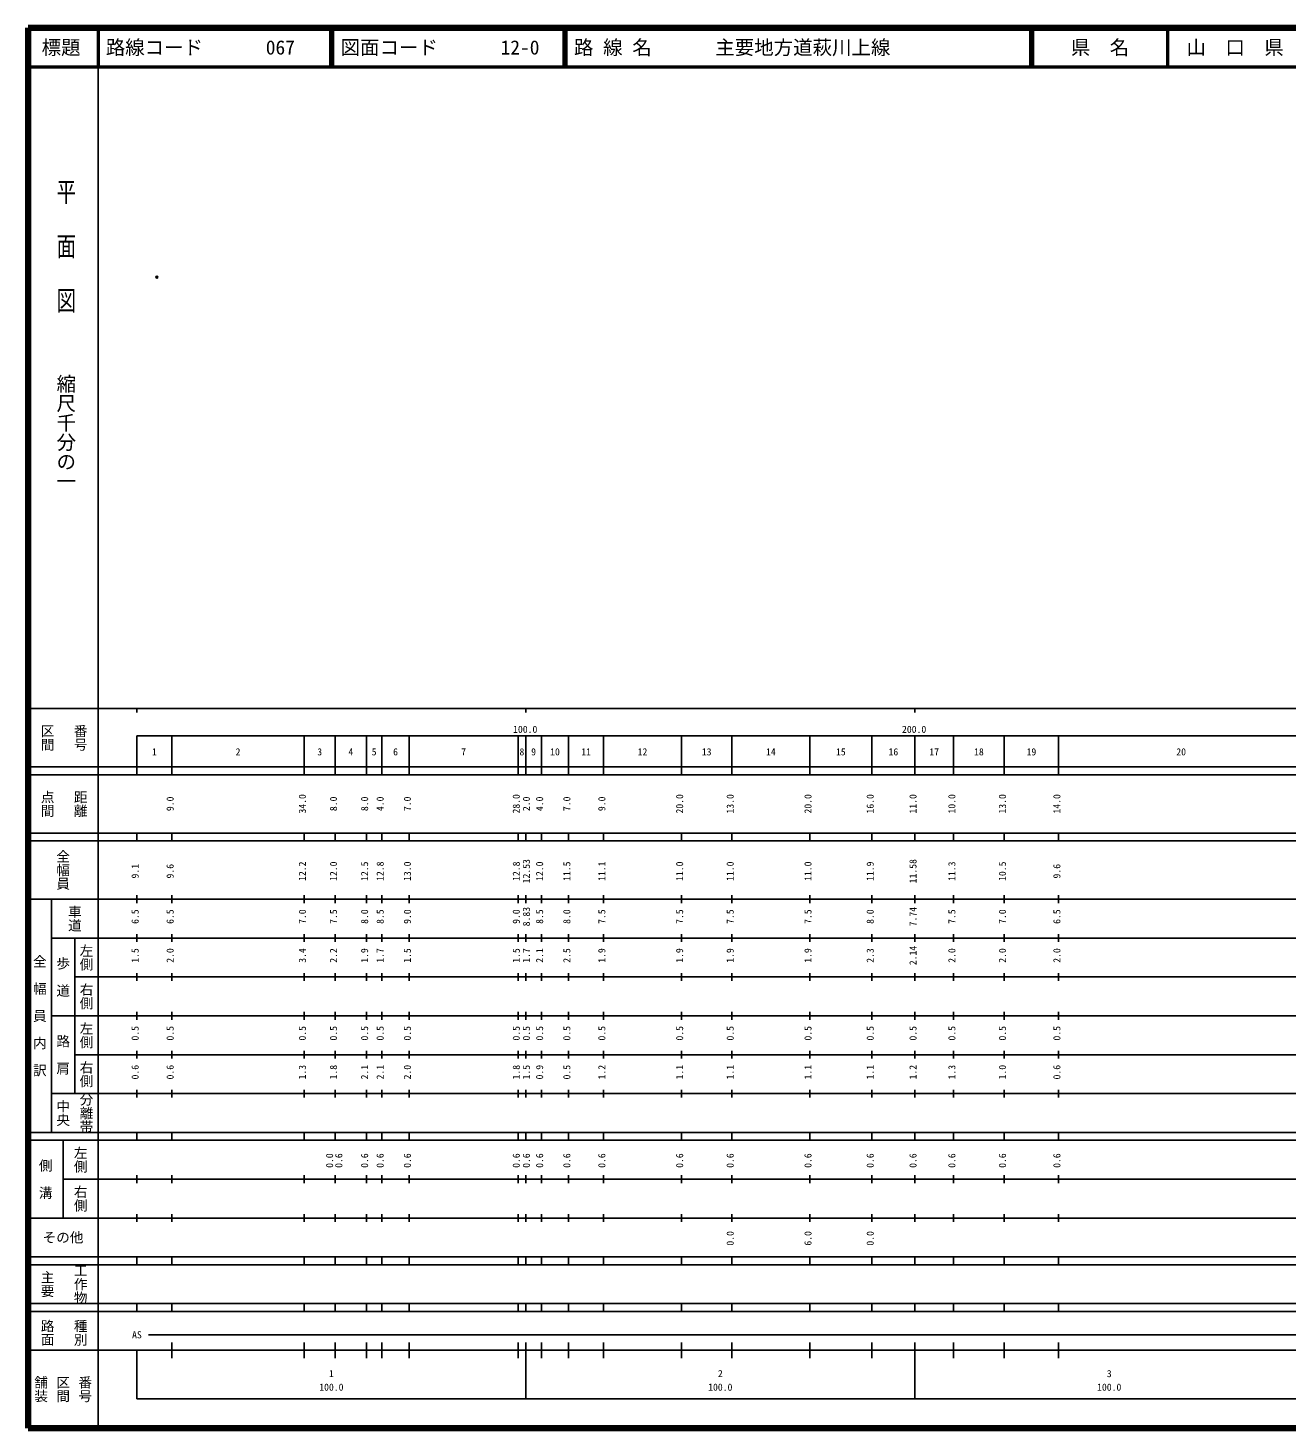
# Model space of a CAD drawing. Units: millimetres on the paper. Extents: x 40 to 680, y 20 to 380.
# Drawn here: x 40 to 363.7, y 20 to 380 of the extents above; entities that cross this region are included whole.
import ezdxf
from ezdxf.enums import TextEntityAlignment as Align

# ---------------------------------------------------------------- set-up
doc = ezdxf.new("R2010")
doc.units = ezdxf.units.MM
doc.header["$PDMODE"] = 32
doc.header["$PDSIZE"] = 0.5
doc.layers.add('M-OTRS', color=6, linetype='Continuous')
doc.layers.add('M-TTL-TXT', color=7, linetype='Continuous')
for name, color, linetype, lineweight in [('M-TTL', 2, 'Continuous', 140), ('M-TTL-BAND', 7, 'Continuous', 25), ('M-TTL-LINE', 7, 'Continuous', 50)]:
    doc.layers.add(name, color=color, linetype=linetype, lineweight=lineweight)
doc.styles.add('@ＭＳ ゴシック', font='')
doc.styles.add('ＭＳ ゴシック', font='')
doc.styles.get('@ＭＳ ゴシック').set_extended_font_data('@MS Gothic')
doc.styles.get('ＭＳ ゴシック').set_extended_font_data('MS Gothic')

msp = doc.modelspace()

# ---------------------------------------------------------------- linework, layer by layer
at = {"layer": 'M-OTRS'}
msp.add_point((73.156, 315.935), dxfattribs=at)
at = {"layer": 'M-TTL'}
for p, q in [((40, 380), (40, 20)), ((680, 380), (40, 380)), ((40, 20), (680, 20))]:
    msp.add_line(p, q, dxfattribs=at)
at = {"layer": 'M-TTL-BAND'}
for p, q in [((58, 370), (58, 20)), ((40, 205), (579, 205)), ((68, 205), (68, 204)), ((168, 205), (168, 204)), ((268, 205), (268, 204)), ((68, 198), (579, 198)), ((68, 198), (68, 188)), ((77, 188), (77, 198)), ((111, 188), (111, 198)), ((119, 188), (119, 198)), ((127, 188), (127, 198)), ((131, 188), (131, 198)), ((138, 188), (138, 198)), ((166, 188), (166, 198)), ((168, 188), (168, 198)), ((172, 188), (172, 198)), ((179, 188), (179, 198)), ((188, 188), (188, 198)), ((208, 188), (208, 198)), ((221, 188), (221, 198)), ((241, 188), (241, 198)), ((257, 188), (257, 198)), ((268, 188), (268, 198)), ((278, 188), (278, 198)), ((291, 188), (291, 198)), ((305, 188), (305, 198)), ((40, 190), (579, 190)), ((40, 188), (579, 188)), ((40, 173), (579, 173)), ((68, 171), (68, 173)), ((77, 171), (77, 173)), ((111, 171), (111, 173)), ((119, 171), (119, 173)), ((127, 171), (127, 173)), ((131, 171), (131, 173)), ((138, 171), (138, 173)), ((166, 171), (166, 173)), ((168, 171), (168, 173)), ((172, 171), (172, 173)), ((179, 171), (179, 173)), ((188, 171), (188, 173)), ((208, 171), (208, 173)), ((221, 171), (221, 173)), ((241, 171), (241, 173)), ((257, 171), (257, 173)), ((268, 171), (268, 173)), ((278, 171), (278, 173)), ((291, 171), (291, 173)), ((305, 171), (305, 173)), ((40, 171), (579, 171)), ((40, 156), (579, 156)), ((46, 96), (46, 156)), ((68, 155), (68, 157)), ((77, 155), (77, 157)), ((111, 155), (111, 157)), ((119, 155), (119, 157)), ((127, 155), (127, 157)), ((131, 155), (131, 157)), ((138, 155), (138, 157)), ((166, 155), (166, 157)), ((168, 155), (168, 157)), ((172, 155), (172, 157)), ((179, 155), (179, 157)), ((188, 155), (188, 157)), ((208, 155), (208, 157)), ((221, 155), (221, 157)), ((241, 155), (241, 157)), ((257, 155), (257, 157)), ((268, 155), (268, 157)), ((278, 155), (278, 157)), ((291, 155), (291, 157)), ((305, 155), (305, 157)), ((46, 146), (579, 146)), ((52, 146), (52, 106)), ((68, 145), (68, 147)), ((77, 145), (77, 147)), ((111, 145), (111, 147)), ((119, 145), (119, 147)), ((127, 145), (127, 147)), ((131, 145), (131, 147)), ((138, 145), (138, 147)), ((166, 145), (166, 147)), ((168, 145), (168, 147)), ((172, 145), (172, 147)), ((179, 145), (179, 147)), ((188, 145), (188, 147)), ((208, 145), (208, 147)), ((221, 145), (221, 147)), ((241, 145), (241, 147)), ((257, 145), (257, 147)), ((268, 145), (268, 147)), ((278, 145), (278, 147)), ((291, 145), (291, 147)), ((305, 145), (305, 147)), ((68, 135), (68, 137)), ((77, 135), (77, 137)), ((111, 135), (111, 137)), ((119, 135), (119, 137)), ((127, 135), (127, 137)), ((131, 135), (131, 137)), ((138, 135), (138, 137)), ((166, 135), (166, 137)), ((168, 135), (168, 137)), ((172, 135), (172, 137)), ((179, 135), (179, 137)), ((188, 135), (188, 137)), ((208, 135), (208, 137)), ((221, 135), (221, 137)), ((241, 135), (241, 137)), ((257, 135), (257, 137)), ((268, 135), (268, 137)), ((278, 135), (278, 137)), ((291, 135), (291, 137)), ((305, 135), (305, 137)), ((52, 136), (579, 136)), ((46, 126), (579, 126)), ((68, 125), (68, 127)), ((77, 125), (77, 127)), ((111, 125), (111, 127)), ((119, 125), (119, 127)), ((127, 125), (127, 127)), ((131, 125), (131, 127)), ((138, 125), (138, 127)), ((166, 125), (166, 127)), ((168, 125), (168, 127)), ((172, 125), (172, 127)), ((179, 125), (179, 127)), ((188, 125), (188, 127)), ((208, 125), (208, 127)), ((221, 125), (221, 127)), ((241, 125), (241, 127)), ((257, 125), (257, 127)), ((268, 125), (268, 127)), ((278, 125), (278, 127)), ((291, 125), (291, 127)), ((305, 125), (305, 127)), ((52, 116), (579, 116)), ((68, 115), (68, 117)), ((77, 115), (77, 117)), ((111, 115), (111, 117)), ((119, 115), (119, 117)), ((127, 115), (127, 117)), ((131, 115), (131, 117)), ((138, 115), (138, 117)), ((166, 115), (166, 117)), ((168, 115), (168, 117)), ((172, 115), (172, 117)), ((179, 115), (179, 117)), ((188, 115), (188, 117)), ((208, 115), (208, 117)), ((221, 115), (221, 117)), ((241, 115), (241, 117)), ((257, 115), (257, 117)), ((268, 115), (268, 117)), ((278, 115), (278, 117)), ((291, 115), (291, 117)), ((305, 115), (305, 117)), ((46, 106), (579, 106)), ((68, 105), (68, 107)), ((77, 105), (77, 107)), ((111, 105), (111, 107)), ((119, 105), (119, 107)), ((127, 105), (127, 107)), ((131, 105), (131, 107)), ((138, 105), (138, 107)), ((166, 105), (166, 107)), ((168, 105), (168, 107)), ((172, 105), (172, 107)), ((179, 105), (179, 107)), ((188, 105), (188, 107)), ((208, 105), (208, 107)), ((221, 105), (221, 107)), ((241, 105), (241, 107)), ((257, 105), (257, 107)), ((268, 105), (268, 107)), ((278, 105), (278, 107)), ((291, 105), (291, 107)), ((305, 105), (305, 107)), ((40, 96), (579, 96)), ((40, 94), (579, 94)), ((49, 94), (49, 74)), ((68, 94), (68, 96)), ((77, 94), (77, 96)), ((111, 94), (111, 96)), ((119, 94), (119, 96)), ((127, 94), (127, 96)), ((131, 94), (131, 96)), ((138, 94), (138, 96)), ((166, 94), (166, 96)), ((168, 94), (168, 96)), ((172, 94), (172, 96)), ((179, 94), (179, 96)), ((188, 94), (188, 96)), ((208, 94), (208, 96)), ((221, 94), (221, 96)), ((241, 94), (241, 96)), ((257, 94), (257, 96)), ((268, 94), (268, 96)), ((278, 94), (278, 96)), ((291, 94), (291, 96)), ((305, 94), (305, 96)), ((49, 84), (579, 84)), ((68, 83), (68, 85)), ((77, 83), (77, 85)), ((111, 83), (111, 85)), ((119, 83), (119, 85)), ((127, 83), (127, 85)), ((131, 83), (131, 85)), ((138, 83), (138, 85)), ((166, 83), (166, 85)), ((168, 83), (168, 85)), ((172, 83), (172, 85)), ((179, 83), (179, 85)), ((188, 83), (188, 85)), ((208, 83), (208, 85)), ((221, 83), (221, 85)), ((241, 83), (241, 85)), ((257, 83), (257, 85)), ((268, 83), (268, 85)), ((278, 83), (278, 85)), ((291, 83), (291, 85)), ((305, 83), (305, 85)), ((40, 74), (579, 74)), ((68, 73), (68, 75)), ((77, 73), (77, 75)), ((111, 73), (111, 75)), ((119, 73), (119, 75)), ((127, 73), (127, 75)), ((131, 73), (131, 75)), ((138, 73), (138, 75)), ((166, 73), (166, 75)), ((168, 73), (168, 75)), ((172, 73), (172, 75)), ((179, 73), (179, 75)), ((188, 73), (188, 75)), ((208, 73), (208, 75)), ((221, 73), (221, 75)), ((241, 73), (241, 75)), ((257, 73), (257, 75)), ((268, 73), (268, 75)), ((278, 73), (278, 75)), ((291, 73), (291, 75)), ((305, 73), (305, 75)), ((40, 64), (579, 64)), ((40, 62), (579, 62)), ((68, 62), (68, 64)), ((77, 62), (77, 64)), ((111, 62), (111, 64)), ((119, 62), (119, 64)), ((127, 62), (127, 64)), ((131, 62), (131, 64)), ((138, 62), (138, 64)), ((166, 62), (166, 64)), ((168, 62), (168, 64)), ((172, 62), (172, 64)), ((179, 62), (179, 64)), ((188, 62), (188, 64)), ((208, 62), (208, 64)), ((221, 62), (221, 64)), ((241, 62), (241, 64)), ((257, 62), (257, 64)), ((268, 62), (268, 64)), ((278, 62), (278, 64)), ((291, 62), (291, 64)), ((305, 62), (305, 64)), ((40, 52), (579, 52)), ((68, 50), (68, 52)), ((77, 50), (77, 52)), ((111, 50), (111, 52)), ((119, 50), (119, 52)), ((127, 50), (127, 52)), ((131, 50), (131, 52)), ((138, 50), (138, 52)), ((166, 50), (166, 52)), ((168, 50), (168, 52)), ((172, 50), (172, 52)), ((179, 50), (179, 52)), ((188, 50), (188, 52)), ((208, 50), (208, 52)), ((221, 50), (221, 52)), ((241, 50), (241, 52)), ((257, 50), (257, 52)), ((268, 50), (268, 52)), ((278, 50), (278, 52)), ((291, 50), (291, 52)), ((305, 50), (305, 52)), ((40, 50), (579, 50)), ((71, 44), (497.5, 44)), ((40, 40), (579, 40)), ((68, 40), (68, 27.5)), ((77, 38), (77, 42)), ((111, 38), (111, 42)), ((119, 38), (119, 42)), ((127, 38), (127, 42)), ((131, 38), (131, 42)), ((138, 38), (138, 42)), ((166, 38), (166, 42)), ((168, 27.5), (168, 42)), ((172, 38), (172, 42)), ((179, 38), (179, 42)), ((188, 38), (188, 42)), ((208, 38), (208, 42)), ((221, 38), (221, 42)), ((241, 38), (241, 42)), ((257, 38), (257, 42)), ((268, 27.5), (268, 42)), ((278, 38), (278, 42)), ((291, 38), (291, 42)), ((305, 38), (305, 42)), ((68, 27.5), (579, 27.5))]:
    msp.add_line(p, q, dxfattribs=at)
at = {"layer": 'M-TTL-LINE'}
for p, q in [((58, 380), (58, 370)), ((117.75, 380), (117.75, 370)), ((118.25, 380), (118.25, 370)), ((177.75, 380), (177.75, 370)), ((178.25, 380), (178.25, 370)), ((297.75, 380), (297.75, 370)), ((298.25, 380), (298.25, 370)), ((333, 380), (333, 370)), ((40, 370), (680, 370))]:
    msp.add_line(p, q, dxfattribs=at)

# ---------------------------------------------------------------- texts
at = {"layer": 'M-TTL-BAND', "style": '@ＭＳ ゴシック', "width": 1.4}
msp.add_text('平  面  図', height=3.666, rotation=270, dxfattribs=at).set_placement((49.777, 306.475), align=Align.MIDDLE_RIGHT)
at = {"layer": 'M-TTL-BAND', "style": '@ＭＳ ゴシック'}
msp.add_text('縮尺千分の一', height=3.666, rotation=270, dxfattribs=at).set_placement((49.777, 261.03), align=Align.MIDDLE_RIGHT)
for s, p in [('区間', (45, 197.5)), ('番号', (53.5, 197.5)), ('点間', (45, 180.5)), ('距離', (53.5, 180.5)), ('全幅員', (49, 163.5)), ('車道', (52, 151)), ('左側', (55, 141)), ('全\u3000幅\u3000員\u3000内\u3000訳', (43, 126)), ('歩\u3000道', (49, 136)), ('右側', (55, 131)), ('左側', (55, 121)), ('路\u3000肩', (49, 116)), ('右側', (55, 111)), ('分離帯', (55, 101)), ('中央', (49, 101)), ('左側', (53.5, 89)), ('側\u3000溝', (44.5, 84)), ('右側', (53.5, 79)), ('工作物', (53.5, 57)), ('主要', (45, 57)), ('路面', (45, 44.5)), ('種別', (53.5, 44.5)), ('舗装', (43.333, 30)), ('区間', (49, 30)), ('番号', (54.667, 30))]:
    msp.add_text(s, height=2.566, rotation=270, dxfattribs=at).set_placement(p, align=Align.MIDDLE_CENTER)
at = {"layer": 'M-TTL-BAND', "style": 'ＭＳ ゴシック'}
for s, p in [('100.0', (167.844, 198.195)), ('200.0', (267.844, 198.195)), ('1', (72.5, 192.405)), ('2', (94, 192.405)), ('3', (115, 192.405)), ('4', (123, 192.405)), ('5', (129, 192.405)), ('6', (134.5, 192.405)), ('7', (152, 192.405)), ('8', (167, 192.405)), ('9', (170, 192.405)), ('10', (175.5, 192.405)), ('11', (183.5, 192.405)), ('12', (198, 192.405)), ('13', (214.5, 192.405)), ('14', (231, 192.405)), ('15', (249, 192.405)), ('16', (262.5, 192.405)), ('17', (273, 192.405)), ('18', (284.5, 192.405)), ('19', (298, 192.405)), ('20', (336.5, 192.405)), ('AS', (68, 42.5)), ('1', (118, 32.523)), ('2', (218, 32.523)), ('3', (318, 32.523)), ('100.0', (118, 29.033)), ('100.0', (218, 29.033)), ('100.0', (318, 29.033))]:
    msp.add_text(s, height=1.833, dxfattribs=at).set_placement(p, align=Align.BOTTOM_CENTER)
for s, p in [('9.0', (78, 180.5)), ('34.0', (112, 180.5)), ('8.0', (120, 180.5)), ('8.0', (128, 180.5)), ('4.0', (132, 180.5)), ('7.0', (139, 180.5)), ('28.0', (167, 180.5)), ('2.0', (169.6, 180.5)), ('4.0', (173, 180.5)), ('7.0', (180, 180.5)), ('9.0', (189, 180.5)), ('20.0', (209, 180.5)), ('13.0', (222, 180.5)), ('20.0', (242, 180.5)), ('16.0', (258, 180.5)), ('11.0', (269, 180.5)), ('10.0', (279, 180.5)), ('13.0', (292, 180.5)), ('14.0', (306, 180.5)), ('12.53', (169.6, 163.174)), ('11.58', (269, 163.174)), ('9.1', (69, 163.174)), ('9.6', (78, 163.174)), ('12.2', (112, 163.174)), ('12.0', (120, 163.174)), ('12.5', (128, 163.174)), ('12.8', (132, 163.174)), ('13.0', (139, 163.174)), ('12.8', (167, 163.174)), ('12.0', (173, 163.174)), ('11.5', (180, 163.174)), ('11.1', (189, 163.174)), ('11.0', (209, 163.174)), ('11.0', (222, 163.174)), ('11.0', (242, 163.174)), ('11.9', (258, 163.174)), ('11.3', (279, 163.174)), ('10.5', (292, 163.174)), ('9.6', (306, 163.174)), ('6.5', (69, 151.5)), ('6.5', (78, 151.5)), ('7.0', (112, 151.5)), ('7.5', (120, 151.5)), ('8.0', (128, 151.5)), ('8.5', (132, 151.5)), ('9.0', (139, 151.5)), ('9.0', (167, 151.5)), ('8.83', (169.6, 151.5)), ('8.5', (173, 151.5)), ('8.0', (180, 151.5)), ('7.5', (189, 151.5)), ('7.5', (209, 151.5)), ('7.5', (222, 151.5)), ('7.5', (242, 151.5)), ('8.0', (258, 151.5)), ('7.74', (269, 151.5)), ('7.5', (279, 151.5)), ('7.0', (292, 151.5)), ('6.5', (306, 151.5)), ('1.5', (69, 141.5)), ('2.0', (78, 141.5)), ('3.4', (112, 141.5)), ('2.2', (120, 141.5)), ('1.9', (128, 141.5)), ('1.7', (132, 141.5)), ('1.5', (139, 141.5)), ('1.5', (167, 141.5)), ('1.7', (169.6, 141.5)), ('2.1', (173, 141.5)), ('2.5', (180, 141.5)), ('1.9', (189, 141.5)), ('1.9', (209, 141.5)), ('1.9', (222, 141.5)), ('1.9', (242, 141.5)), ('2.3', (258, 141.5)), ('2.14', (269, 141.5)), ('2.0', (279, 141.5)), ('2.0', (292, 141.5)), ('2.0', (306, 141.5)), ('0.5', (69, 121.5)), ('0.5', (78, 121.5)), ('0.5', (112, 121.5)), ('0.5', (120, 121.5)), ('0.5', (128, 121.5)), ('0.5', (132, 121.5)), ('0.5', (139, 121.5)), ('0.5', (167, 121.5)), ('0.5', (169.6, 121.5)), ('0.5', (173, 121.5)), ('0.5', (180, 121.5)), ('0.5', (189, 121.5)), ('0.5', (209, 121.5)), ('0.5', (222, 121.5)), ('0.5', (242, 121.5)), ('0.5', (258, 121.5)), ('0.5', (269, 121.5)), ('0.5', (279, 121.5)), ('0.5', (292, 121.5)), ('0.5', (306, 121.5)), ('0.6', (69, 111.5)), ('0.6', (78, 111.5)), ('1.3', (112, 111.5)), ('1.8', (120, 111.5)), ('2.1', (128, 111.5)), ('2.1', (132, 111.5)), ('2.0', (139, 111.5)), ('1.8', (167, 111.5)), ('1.5', (169.6, 111.5)), ('0.9', (173, 111.5)), ('0.5', (180, 111.5)), ('1.2', (189, 111.5)), ('1.1', (209, 111.5)), ('1.1', (222, 111.5)), ('1.1', (242, 111.5)), ('1.1', (258, 111.5)), ('1.2', (269, 111.5)), ('1.3', (279, 111.5)), ('1.0', (292, 111.5)), ('0.6', (306, 111.5)), ('0.0', (119, 88.764)), ('0.6', (121.37, 88.764)), ('0.6', (128, 88.764)), ('0.6', (132, 88.764)), ('0.6', (139, 88.764)), ('0.6', (167, 88.764)), ('0.6', (169.6, 88.764)), ('0.6', (173, 88.764)), ('0.6', (180, 88.764)), ('0.6', (189, 88.764)), ('0.6', (209, 88.764)), ('0.6', (222, 88.764)), ('0.6', (242, 88.764)), ('0.6', (258, 88.764)), ('0.6', (269, 88.764)), ('0.6', (279, 88.764)), ('0.6', (292, 88.764)), ('0.6', (306, 88.764)), ('0.0', (222, 68.764)), ('6.0', (242, 68.764)), ('0.0', (258, 68.764))]:
    msp.add_text(s, height=1.833, rotation=90, dxfattribs=at).set_placement(p, align=Align.BOTTOM_CENTER)
msp.add_text('その他', height=2.566, dxfattribs=at).set_placement((49, 69), align=Align.MIDDLE_CENTER)
at = {"layer": 'M-TTL-TXT', "style": 'ＭＳ ゴシック'}
for s, p in [('標題', (48.5, 375)), ('県\u3000名', (315.625, 375)), ('山\u3000口\u3000県', (350.375, 375))]:
    msp.add_text(s, height=3.666, dxfattribs=at).set_placement(p, align=Align.MIDDLE_CENTER)
for s, p in [('路線コード', (60, 375)), ('067', (101.142, 375)), ('図面コード', (120.38, 375)), ('12-0', (161.521, 375)), ('路 線 名', (180.38, 375)), ('主要地方道萩川上線', (216.734, 375))]:
    msp.add_text(s, height=3.666, dxfattribs=at).set_placement(p, align=Align.MIDDLE_LEFT)

doc.saveas('drawing.dxf')
